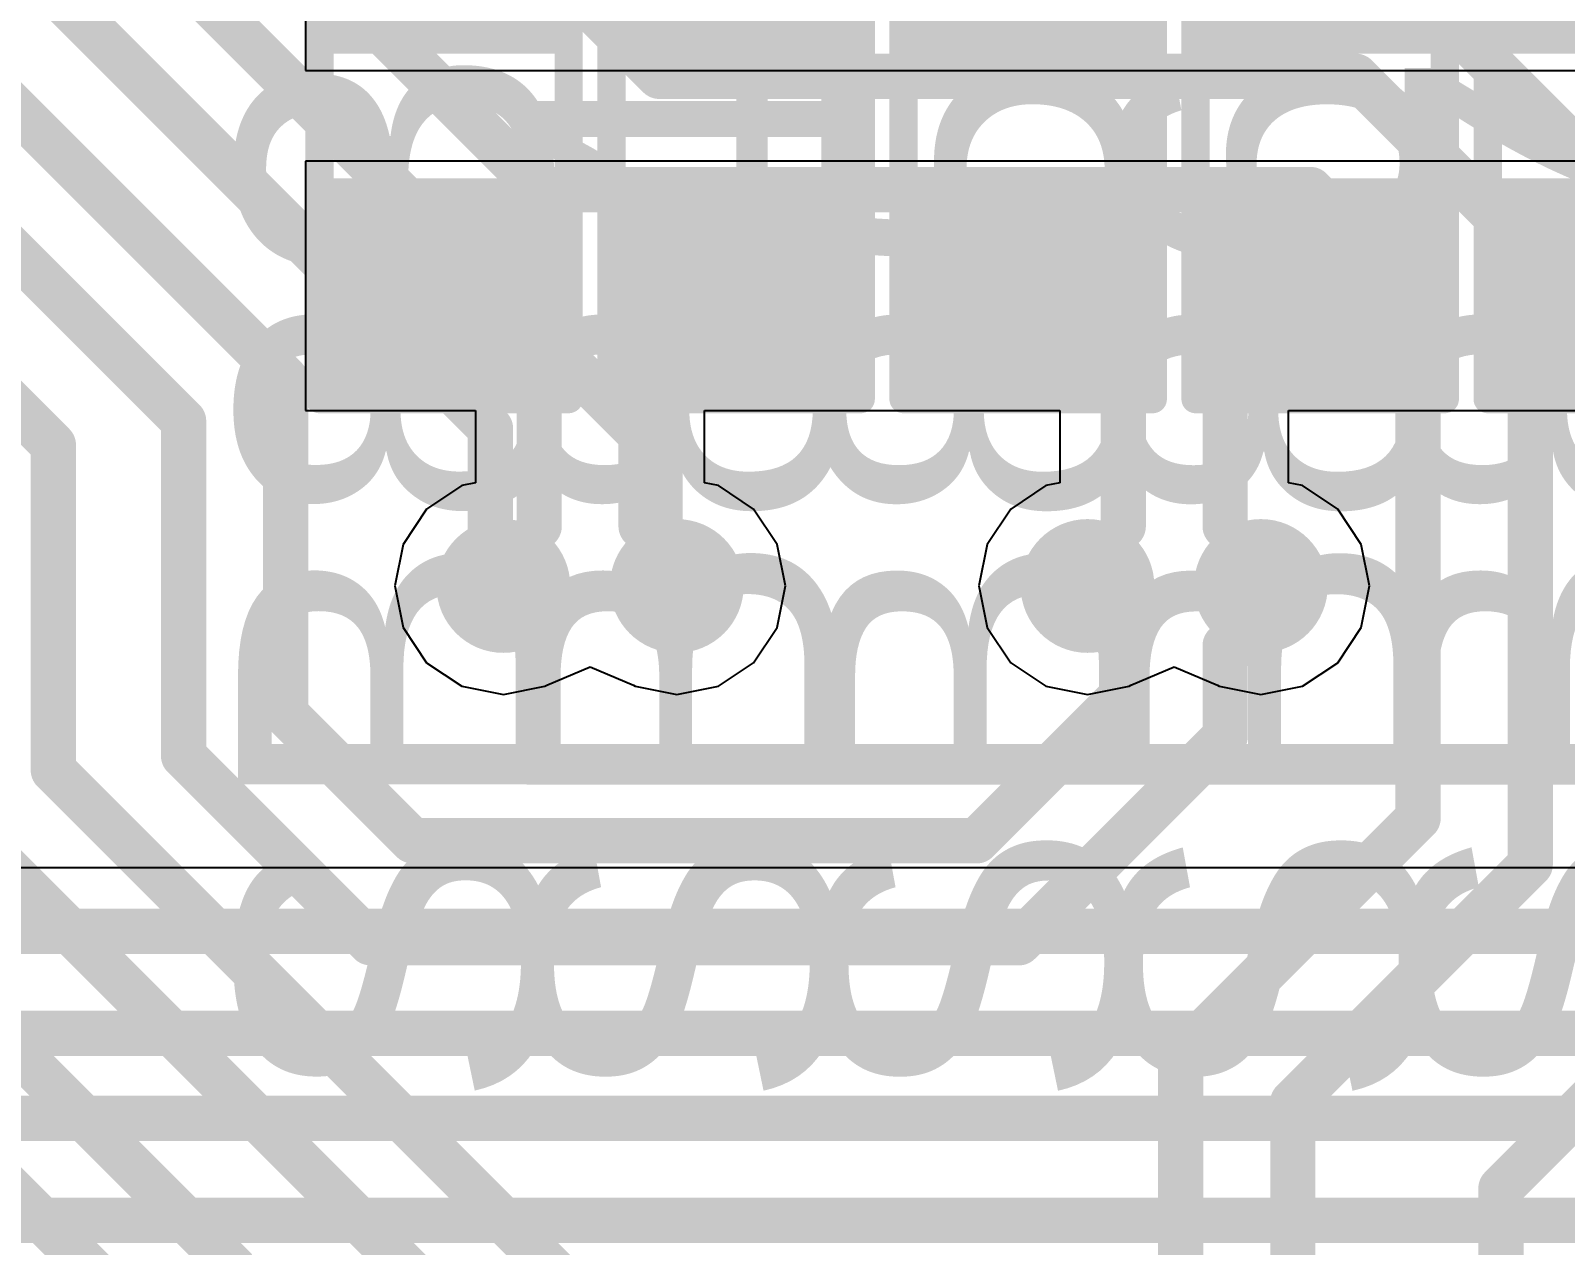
# Model space of a CAD drawing. Header units: millimetres. Extents: x -0.71 to 2.98, y -0.65 to 2.9.
# Drawn here: x 1.567 to 1.838, y 0.8566 to 1.0711 of the extents above; entities that cross this region are included whole.
import ezdxf

# ---------------------------------------------------------------- set-up
doc = ezdxf.new("R2010")
doc.units = ezdxf.units.MM
doc.header["$MEASUREMENT"] = 0
for name, color, linetype in [('BottomLayer', 5, 'Continuous'), ('BottomSolder', 6, 'Continuous'), ('Mechanical2', 216, 'Continuous'), ('TopLayer', 1, 'Continuous'), ('TopOverlay', 2, 'Continuous'), ('TopPaste', 8, 'Continuous'), ('TopSolder', 216, 'Continuous'), ('ViaHoleLayer', 16, 'Continuous')]:
    doc.layers.add(name, color=color, linetype=linetype)
doc.styles.add('Arial', font='', dxfattribs={"height": 0.2})
doc.styles.get('Arial').set_extended_font_data('Arial')

# ---------------------------------------------------------------- blocks, each defined once
blk = doc.blocks.new('SOLDER_BRIDGE_61')
at = {"layer": 'TopLayer'}
for points in [[(-0.045, -0.0175), (-0.045, 0.0175), (-0.015, 0.0175), (-0.015, -0.0175)], [(0.015, -0.0175), (0.015, 0.0175), (0.045, 0.0175), (0.045, -0.0175)]]:
    blk.add_hatch(color=1, dxfattribs=at).paths.add_polyline_path(points)
at = {"layer": 'TopPaste'}
for points in [[(-0.045, -0.0175), (-0.045, 0.0175), (-0.015, 0.0175), (-0.015, -0.0175)], [(0.015, -0.0175), (0.015, 0.0175), (0.045, 0.0175), (0.045, -0.0175)]]:
    blk.add_hatch(color=8, dxfattribs=at).paths.add_polyline_path(points)
at = {"layer": 'TopSolder'}
for points in [[(-0.049, -0.0215), (-0.049, 0.0215), (-0.011, 0.0215), (-0.011, -0.0215)], [(0.011, -0.0215), (0.011, 0.0215), (0.049, 0.0215), (0.049, -0.0215)]]:
    blk.add_hatch(color=216, dxfattribs=at).paths.add_polyline_path(points)
at = {"layer": 'TopOverlay', "const_width": 0.005}
for points in [[(-0.05, 0.022), (-0.05, -0.022)], [(-0.05, 0.022), (0.05, 0.022)], [(0.05, 0.022), (0.05, -0.022)], [(-0.05, -0.022), (0.05, -0.022)]]:
    blk.add_lwpolyline(points, dxfattribs=at)
at = {"layer": 'TopOverlay', "const_width": 0.0025}
for points in [[(-0.05125, 0.022, 1), (-0.04875, 0.022, 1)], [(-0.05125, 0.022, 1), (-0.04875, 0.022, 1)], [(0.04875, 0.022, 1), (0.05125, 0.022, 1)], [(0.04875, 0.022, 1), (0.05125, 0.022, 1)], [(-0.05125, -0.022, 1), (-0.04875, -0.022, 1)], [(-0.05125, -0.022, 1), (-0.04875, -0.022, 1)], [(0.04875, -0.022, 1), (0.05125, -0.022, 1)], [(0.04875, -0.022, 1), (0.05125, -0.022, 1)]]:
    blk.add_lwpolyline(points, format="xyb", close=True, dxfattribs=at)
blk = doc.blocks.new('SOLDER_BRIDGE_62')
at = {"layer": 'TopLayer'}
for points in [[(-0.045, -0.0175), (-0.045, 0.0175), (-0.015, 0.0175), (-0.015, -0.0175)], [(0.015, -0.0175), (0.015, 0.0175), (0.045, 0.0175), (0.045, -0.0175)]]:
    blk.add_hatch(color=1, dxfattribs=at).paths.add_polyline_path(points)
at = {"layer": 'TopPaste'}
for points in [[(-0.045, -0.0175), (-0.045, 0.0175), (-0.015, 0.0175), (-0.015, -0.0175)], [(0.015, -0.0175), (0.015, 0.0175), (0.045, 0.0175), (0.045, -0.0175)]]:
    blk.add_hatch(color=8, dxfattribs=at).paths.add_polyline_path(points)
at = {"layer": 'TopSolder'}
for points in [[(-0.049, -0.0215), (-0.049, 0.0215), (-0.011, 0.0215), (-0.011, -0.0215)], [(0.011, -0.0215), (0.011, 0.0215), (0.049, 0.0215), (0.049, -0.0215)]]:
    blk.add_hatch(color=216, dxfattribs=at).paths.add_polyline_path(points)
at = {"layer": 'TopOverlay', "const_width": 0.005}
for points in [[(-0.05, 0.022), (-0.05, -0.022)], [(-0.05, 0.022), (0.05, 0.022)], [(0.05, 0.022), (0.05, -0.022)], [(-0.05, -0.022), (0.05, -0.022)]]:
    blk.add_lwpolyline(points, dxfattribs=at)
at = {"layer": 'TopOverlay', "const_width": 0.0025}
for points in [[(-0.05125, 0.022, 1), (-0.04875, 0.022, 1)], [(-0.05125, 0.022, 1), (-0.04875, 0.022, 1)], [(0.04875, 0.022, 1), (0.05125, 0.022, 1)], [(0.04875, 0.022, 1), (0.05125, 0.022, 1)], [(-0.05125, -0.022, 1), (-0.04875, -0.022, 1)], [(-0.05125, -0.022, 1), (-0.04875, -0.022, 1)], [(0.04875, -0.022, 1), (0.05125, -0.022, 1)], [(0.04875, -0.022, 1), (0.05125, -0.022, 1)]]:
    blk.add_lwpolyline(points, format="xyb", close=True, dxfattribs=at)
blk = doc.blocks.new('SOLDER_BRIDGE_63')
at = {"layer": 'TopLayer'}
for points in [[(-0.045, -0.0175), (-0.045, 0.0175), (-0.015, 0.0175), (-0.015, -0.0175)], [(0.015, -0.0175), (0.015, 0.0175), (0.045, 0.0175), (0.045, -0.0175)]]:
    blk.add_hatch(color=1, dxfattribs=at).paths.add_polyline_path(points)
at = {"layer": 'TopPaste'}
for points in [[(-0.045, -0.0175), (-0.045, 0.0175), (-0.015, 0.0175), (-0.015, -0.0175)], [(0.015, -0.0175), (0.015, 0.0175), (0.045, 0.0175), (0.045, -0.0175)]]:
    blk.add_hatch(color=8, dxfattribs=at).paths.add_polyline_path(points)
at = {"layer": 'TopSolder'}
for points in [[(-0.049, -0.0215), (-0.049, 0.0215), (-0.011, 0.0215), (-0.011, -0.0215)], [(0.011, -0.0215), (0.011, 0.0215), (0.049, 0.0215), (0.049, -0.0215)]]:
    blk.add_hatch(color=216, dxfattribs=at).paths.add_polyline_path(points)
at = {"layer": 'TopOverlay', "const_width": 0.005}
for points in [[(-0.05, 0.022), (-0.05, -0.022)], [(-0.05, 0.022), (0.05, 0.022)], [(0.05, 0.022), (0.05, -0.022)], [(-0.05, -0.022), (0.05, -0.022)]]:
    blk.add_lwpolyline(points, dxfattribs=at)
at = {"layer": 'TopOverlay', "const_width": 0.0025}
for points in [[(-0.05125, 0.022, 1), (-0.04875, 0.022, 1)], [(-0.05125, 0.022, 1), (-0.04875, 0.022, 1)], [(0.04875, 0.022, 1), (0.05125, 0.022, 1)], [(0.04875, 0.022, 1), (0.05125, 0.022, 1)], [(-0.05125, -0.022, 1), (-0.04875, -0.022, 1)], [(-0.05125, -0.022, 1), (-0.04875, -0.022, 1)], [(0.04875, -0.022, 1), (0.05125, -0.022, 1)], [(0.04875, -0.022, 1), (0.05125, -0.022, 1)]]:
    blk.add_lwpolyline(points, format="xyb", close=True, dxfattribs=at)
blk = doc.blocks.new('SOLDER_BRIDGE_64')
at = {"layer": 'TopLayer'}
for points in [[(-0.045, -0.0175), (-0.045, 0.0175), (-0.015, 0.0175), (-0.015, -0.0175)], [(0.015, -0.0175), (0.015, 0.0175), (0.045, 0.0175), (0.045, -0.0175)]]:
    blk.add_hatch(color=1, dxfattribs=at).paths.add_polyline_path(points)
at = {"layer": 'TopPaste'}
for points in [[(-0.045, -0.0175), (-0.045, 0.0175), (-0.015, 0.0175), (-0.015, -0.0175)], [(0.015, -0.0175), (0.015, 0.0175), (0.045, 0.0175), (0.045, -0.0175)]]:
    blk.add_hatch(color=8, dxfattribs=at).paths.add_polyline_path(points)
at = {"layer": 'TopSolder'}
for points in [[(-0.049, -0.0215), (-0.049, 0.0215), (-0.011, 0.0215), (-0.011, -0.0215)], [(0.011, -0.0215), (0.011, 0.0215), (0.049, 0.0215), (0.049, -0.0215)]]:
    blk.add_hatch(color=216, dxfattribs=at).paths.add_polyline_path(points)
at = {"layer": 'TopOverlay', "const_width": 0.005}
for points in [[(-0.05, 0.022), (-0.05, -0.022)], [(-0.05, 0.022), (0.05, 0.022)], [(0.05, 0.022), (0.05, -0.022)], [(-0.05, -0.022), (0.05, -0.022)]]:
    blk.add_lwpolyline(points, dxfattribs=at)
at = {"layer": 'TopOverlay', "const_width": 0.0025}
for points in [[(-0.05125, 0.022, 1), (-0.04875, 0.022, 1)], [(-0.05125, 0.022, 1), (-0.04875, 0.022, 1)], [(0.04875, 0.022, 1), (0.05125, 0.022, 1)], [(0.04875, 0.022, 1), (0.05125, 0.022, 1)], [(-0.05125, -0.022, 1), (-0.04875, -0.022, 1)], [(-0.05125, -0.022, 1), (-0.04875, -0.022, 1)], [(0.04875, -0.022, 1), (0.05125, -0.022, 1)], [(0.04875, -0.022, 1), (0.05125, -0.022, 1)]]:
    blk.add_lwpolyline(points, format="xyb", close=True, dxfattribs=at)
blk = doc.blocks.new('SOLDER_BRIDGE_65')
at = {"layer": 'TopLayer'}
for points in [[(-0.045, -0.0175), (-0.045, 0.0175), (-0.015, 0.0175), (-0.015, -0.0175)], [(0.015, -0.0175), (0.015, 0.0175), (0.045, 0.0175), (0.045, -0.0175)]]:
    blk.add_hatch(color=1, dxfattribs=at).paths.add_polyline_path(points)
at = {"layer": 'TopPaste'}
for points in [[(-0.045, -0.0175), (-0.045, 0.0175), (-0.015, 0.0175), (-0.015, -0.0175)], [(0.015, -0.0175), (0.015, 0.0175), (0.045, 0.0175), (0.045, -0.0175)]]:
    blk.add_hatch(color=8, dxfattribs=at).paths.add_polyline_path(points)
at = {"layer": 'TopSolder'}
for points in [[(-0.049, -0.0215), (-0.049, 0.0215), (-0.011, 0.0215), (-0.011, -0.0215)], [(0.011, -0.0215), (0.011, 0.0215), (0.049, 0.0215), (0.049, -0.0215)]]:
    blk.add_hatch(color=216, dxfattribs=at).paths.add_polyline_path(points)
at = {"layer": 'TopOverlay', "const_width": 0.005}
for points in [[(-0.05, 0.022), (0.05, 0.022)], [(-0.05, 0.022), (-0.05, -0.022)], [(0.05, 0.022), (0.05, -0.022)], [(-0.05, -0.022), (0.05, -0.022)]]:
    blk.add_lwpolyline(points, dxfattribs=at)
at = {"layer": 'TopOverlay', "const_width": 0.0025}
for points in [[(-0.05125, 0.022, 1), (-0.04875, 0.022, 1)], [(-0.05125, 0.022, 1), (-0.04875, 0.022, 1)], [(0.04875, 0.022, 1), (0.05125, 0.022, 1)], [(0.04875, 0.022, 1), (0.05125, 0.022, 1)], [(-0.05125, -0.022, 1), (-0.04875, -0.022, 1)], [(-0.05125, -0.022, 1), (-0.04875, -0.022, 1)], [(0.04875, -0.022, 1), (0.05125, -0.022, 1)], [(0.04875, -0.022, 1), (0.05125, -0.022, 1)]]:
    blk.add_lwpolyline(points, format="xyb", close=True, dxfattribs=at)

msp = doc.modelspace()

# ---------------------------------------------------------------- hatches: boundary and pattern name
at = {"layer": 'BottomLayer'}
h = msp.add_hatch(color=5, dxfattribs=at)
edge = h.paths.add_edge_path()
edge.add_arc((1.65047, 0.973), 0.01181, 0, 360)
h = msp.add_hatch(color=5, dxfattribs=at)
edge = h.paths.add_edge_path()
edge.add_arc((1.6811, 0.973), 0.01181, 0, 360)
h = msp.add_hatch(color=5, dxfattribs=at)
edge = h.paths.add_edge_path()
edge.add_arc((1.75362, 0.973), 0.01181, 0, 360)
h = msp.add_hatch(color=5, dxfattribs=at)
edge = h.paths.add_edge_path()
edge.add_arc((1.78424, 0.973), 0.01181, 0, 360)
at = {"layer": 'BottomSolder'}
h = msp.add_hatch(color=6, dxfattribs=at)
edge = h.paths.add_edge_path()
edge.add_arc((1.65047, 0.973), 0.00791, 0, 360)
h = msp.add_hatch(color=6, dxfattribs=at)
edge = h.paths.add_edge_path()
edge.add_arc((1.6811, 0.973), 0.00791, 0, 360)
h = msp.add_hatch(color=6, dxfattribs=at)
edge = h.paths.add_edge_path()
edge.add_arc((1.75362, 0.973), 0.00791, 0, 360)
h = msp.add_hatch(color=6, dxfattribs=at)
edge = h.paths.add_edge_path()
edge.add_arc((1.78424, 0.973), 0.00791, 0, 360)
at = {"layer": 'TopLayer'}
h = msp.add_hatch(color=1, dxfattribs=at)
edge = h.paths.add_edge_path()
edge.add_arc((1.65047, 0.973), 0.01181, 0, 360)
h = msp.add_hatch(color=1, dxfattribs=at)
edge = h.paths.add_edge_path()
edge.add_arc((1.6811, 0.973), 0.01181, 0, 360)
h = msp.add_hatch(color=1, dxfattribs=at)
edge = h.paths.add_edge_path()
edge.add_arc((1.75362, 0.973), 0.01181, 0, 360)
h = msp.add_hatch(color=1, dxfattribs=at)
edge = h.paths.add_edge_path()
edge.add_arc((1.78424, 0.973), 0.01181, 0, 360)
at = {"layer": 'TopSolder'}
h = msp.add_hatch(color=216, dxfattribs=at)
edge = h.paths.add_edge_path()
edge.add_arc((1.65047, 0.973), 0.00791, 0, 360)
h = msp.add_hatch(color=216, dxfattribs=at)
edge = h.paths.add_edge_path()
edge.add_arc((1.6811, 0.973), 0.00791, 0, 360)
h = msp.add_hatch(color=216, dxfattribs=at)
edge = h.paths.add_edge_path()
edge.add_arc((1.75362, 0.973), 0.00791, 0, 360)
h = msp.add_hatch(color=216, dxfattribs=at)
edge = h.paths.add_edge_path()
edge.add_arc((1.78424, 0.973), 0.00791, 0, 360)
at = {"layer": 'ViaHoleLayer'}
h = msp.add_hatch(color=16, dxfattribs=at)
edge = h.paths.add_edge_path()
edge.add_arc((1.65047, 0.973), 0.00591, 0, 360)
h = msp.add_hatch(color=16, dxfattribs=at)
edge = h.paths.add_edge_path()
edge.add_arc((1.6811, 0.973), 0.00591, 0, 360)
h = msp.add_hatch(color=16, dxfattribs=at)
edge = h.paths.add_edge_path()
edge.add_arc((1.75362, 0.973), 0.00591, 0, 360)
h = msp.add_hatch(color=16, dxfattribs=at)
edge = h.paths.add_edge_path()
edge.add_arc((1.78424, 0.973), 0.00591, 0, 360)

# ---------------------------------------------------------------- linework, layer by layer
at = {"layer": 'BottomLayer', "const_width": 0.008}
for points in [[(1.505, 1.16946), (1.67811, 0.99635)], [(1.487, 1.162), (1.64819, 1.00081)], [(1.612, 1.129), (1.678, 1.063)], [(1.50558, 1.116), (1.612, 1.00958)], [(1.585, 1.115), (1.657, 1.043)], [(1.49812, 1.098), (1.594, 1.00212)], [(1.806, 1.084), (1.86857, 1.02143)], [(1.678, 1.063), (1.801, 1.063)], [(1.801, 1.063), (1.8318, 1.0322)], [(1.657, 1.043), (1.793, 1.043)], [(1.793, 1.043), (1.812, 1.024)], [(1.8318, 0.9238), (1.8318, 1.0322)], [(1.812, 0.932), (1.812, 1.024)], [(1.55558, 1.01331), (1.571, 0.99789)], [(1.612, 0.95046), (1.612, 1.00958)], [(1.594, 0.943), (1.594, 1.00212)], [(1.64819, 0.97529), (1.64819, 1.00081)], [(1.571, 0.94046), (1.571, 0.99789)], [(1.67811, 0.97599), (1.67811, 0.99635)], [(1.64819, 0.97529), (1.65047, 0.973)], [(1.67811, 0.97599), (1.6811, 0.973)], [(1.75362, 0.96877), (1.75362, 0.973)], [(1.78424, 0.96877), (1.78424, 0.973)], [(1.75362, 0.96877), (1.75993, 0.96246)], [(1.77793, 0.96246), (1.78424, 0.96877)], [(1.49114, 0.96431), (1.60331, 0.85215)], [(1.75993, 0.95388), (1.75993, 0.96246)], [(1.77793, 0.94642), (1.77793, 0.96246)], [(1.73405, 0.928), (1.75993, 0.95388)], [(1.612, 0.95046), (1.63446, 0.928)], [(1.48369, 0.94631), (1.58531, 0.84469)], [(1.74151, 0.91), (1.77793, 0.94642)], [(1.594, 0.943), (1.627, 0.91)], [(1.571, 0.94046), (1.69131, 0.82014)], [(1.553, 0.933), (1.67331, 0.81269)], [(1.77008, 0.89008), (1.812, 0.932)], [(1.63446, 0.928), (1.73405, 0.928)], [(1.78988, 0.88188), (1.8318, 0.9238)], [(1.627, 0.91), (1.74151, 0.91)], [(1.82664, 0.86664), (1.86857, 0.90857)], [(1.77008, 0.53408), (1.77008, 0.89008)], [(1.78988, 0.53188), (1.78988, 0.88188)], [(1.82664, 0.53964), (1.82664, 0.86664)]]:
    msp.add_lwpolyline(points, dxfattribs=at)
at = {"layer": 'BottomLayer', "const_width": 0.004}
for points in [[(1.676, 1.063, 1), (1.68, 1.063, 1)], [(1.676, 1.063, 1), (1.68, 1.063, 1)], [(1.799, 1.063, 1), (1.803, 1.063, 1)], [(1.799, 1.063, 1), (1.803, 1.063, 1)], [(1.655, 1.043, 1), (1.659, 1.043, 1)], [(1.655, 1.043, 1), (1.659, 1.043, 1)], [(1.791, 1.043, 1), (1.795, 1.043, 1)], [(1.791, 1.043, 1), (1.795, 1.043, 1)], [(1.8298, 1.0322, 1), (1.8338, 1.0322, 1)], [(1.8298, 1.0322, 1), (1.8338, 1.0322, 1)], [(1.81, 1.024, 1), (1.814, 1.024, 1)], [(1.81, 1.024, 1), (1.814, 1.024, 1)], [(1.61, 1.00958, 1), (1.614, 1.00958, 1)], [(1.61, 1.00958, 1), (1.614, 1.00958, 1)], [(1.592, 1.00212, 1), (1.596, 1.00212, 1)], [(1.592, 1.00212, 1), (1.596, 1.00212, 1)], [(1.64619, 1.00081, 1), (1.65019, 1.00081, 1)], [(1.64619, 1.00081, 1), (1.65019, 1.00081, 1)], [(1.569, 0.99789, 1), (1.573, 0.99789, 1)], [(1.569, 0.99789, 1), (1.573, 0.99789, 1)], [(1.67611, 0.99635, 1), (1.68011, 0.99635, 1)], [(1.67611, 0.99635, 1), (1.68011, 0.99635, 1)], [(1.64619, 0.97529, 1), (1.65019, 0.97529, 1)], [(1.64619, 0.97529, 1), (1.65019, 0.97529, 1)], [(1.67611, 0.97599, 1), (1.68011, 0.97599, 1)], [(1.67611, 0.97599, 1), (1.68011, 0.97599, 1)], [(1.64847, 0.973, 1), (1.65247, 0.973, 1)], [(1.6791, 0.973, 1), (1.6831, 0.973, 1)], [(1.75162, 0.973, 1), (1.75562, 0.973, 1)], [(1.78224, 0.973, 1), (1.78624, 0.973, 1)], [(1.75162, 0.96877, 1), (1.75562, 0.96877, 1)], [(1.75162, 0.96877, 1), (1.75562, 0.96877, 1)], [(1.78224, 0.96877, 1), (1.78624, 0.96877, 1)], [(1.78224, 0.96877, 1), (1.78624, 0.96877, 1)], [(1.75793, 0.96246, 1), (1.76193, 0.96246, 1)], [(1.75793, 0.96246, 1), (1.76193, 0.96246, 1)], [(1.77593, 0.96246, 1), (1.77993, 0.96246, 1)], [(1.77593, 0.96246, 1), (1.77993, 0.96246, 1)], [(1.75793, 0.95388, 1), (1.76193, 0.95388, 1)], [(1.75793, 0.95388, 1), (1.76193, 0.95388, 1)], [(1.61, 0.95046, 1), (1.614, 0.95046, 1)], [(1.61, 0.95046, 1), (1.614, 0.95046, 1)], [(1.77593, 0.94642, 1), (1.77993, 0.94642, 1)], [(1.77593, 0.94642, 1), (1.77993, 0.94642, 1)], [(1.592, 0.943, 1), (1.596, 0.943, 1)], [(1.592, 0.943, 1), (1.596, 0.943, 1)], [(1.569, 0.94046, 1), (1.573, 0.94046, 1)], [(1.569, 0.94046, 1), (1.573, 0.94046, 1)], [(1.81, 0.932, 1), (1.814, 0.932, 1)], [(1.81, 0.932, 1), (1.814, 0.932, 1)], [(1.63246, 0.928, 1), (1.63646, 0.928, 1)], [(1.63246, 0.928, 1), (1.63646, 0.928, 1)], [(1.73205, 0.928, 1), (1.73605, 0.928, 1)], [(1.73205, 0.928, 1), (1.73605, 0.928, 1)], [(1.8298, 0.9238, 1), (1.8338, 0.9238, 1)], [(1.8298, 0.9238, 1), (1.8338, 0.9238, 1)], [(1.625, 0.91, 1), (1.629, 0.91, 1)], [(1.625, 0.91, 1), (1.629, 0.91, 1)], [(1.73951, 0.91, 1), (1.74351, 0.91, 1)], [(1.73951, 0.91, 1), (1.74351, 0.91, 1)], [(1.76808, 0.89008, 1), (1.77208, 0.89008, 1)], [(1.76808, 0.89008, 1), (1.77208, 0.89008, 1)], [(1.78788, 0.88188, 1), (1.79188, 0.88188, 1)], [(1.78788, 0.88188, 1), (1.79188, 0.88188, 1)], [(1.82464, 0.86664, 1), (1.82864, 0.86664, 1)], [(1.82464, 0.86664, 1), (1.82864, 0.86664, 1)]]:
    msp.add_lwpolyline(points, format="xyb", close=True, dxfattribs=at)
at = {"layer": 'Mechanical2', "const_width": 0.01}
msp.add_lwpolyline([(2.97335, 1.12706, 1), (-0.56996, 1.12706, 1)], format="xyb", close=True, dxfattribs=at)
at = {"layer": 'TopLayer'}
for p, q in [((1.6155, 1.10032), (1.6155, 1.064)), ((1.6155, 1.064), (1.6645, 1.064)), ((1.6645, 1.064), (1.6645, 1.064)), ((1.6645, 1.064), (1.66707, 1.064)), ((1.66707, 1.064), (1.66707, 1.064)), ((1.66707, 1.064), (1.71607, 1.064)), ((1.71607, 1.064), (1.71607, 1.064)), ((1.71607, 1.064), (1.71864, 1.064)), ((1.71864, 1.064), (1.71864, 1.064)), ((1.71864, 1.064), (1.76021, 1.064)), ((1.76021, 1.064), (1.76764, 1.064)), ((1.76764, 1.064), (1.76764, 1.064)), ((1.76764, 1.064), (1.77021, 1.064)), ((1.77021, 1.064), (1.77021, 1.064)), ((1.77021, 1.064), (1.81921, 1.064)), ((1.81921, 1.064), (1.81921, 1.064)), ((1.81921, 1.064), (1.82179, 1.064)), ((1.82179, 1.064), (1.82179, 1.064)), ((1.82179, 1.064), (1.87079, 1.064)), ((1.6645, 1.048), (1.6155, 1.048)), ((1.6155, 1.048), (1.6155, 1.004)), ((1.66707, 1.048), (1.6645, 1.048)), ((1.6645, 1.048), (1.6645, 1.048)), ((1.70864, 1.048), (1.66707, 1.048)), ((1.66707, 1.048), (1.66707, 1.048)), ((1.71864, 1.048), (1.70864, 1.048)), ((1.72607, 1.048), (1.71864, 1.048)), ((1.76764, 1.048), (1.72607, 1.048)), ((1.77021, 1.048), (1.76764, 1.048)), ((1.76764, 1.048), (1.76764, 1.048)), ((1.81179, 1.048), (1.77021, 1.048)), ((1.77021, 1.048), (1.77021, 1.048)), ((1.82179, 1.048), (1.81179, 1.048)), ((1.82921, 1.048), (1.82179, 1.048)), ((1.87079, 1.048), (1.82921, 1.048)), ((1.6155, 1.004), (1.64557, 1.004)), ((1.64557, 1.004), (1.64557, 0.9912)), ((1.686, 0.9912), (1.686, 1.004)), ((1.686, 1.004), (1.71607, 1.004)), ((1.71607, 1.004), (1.72607, 1.004)), ((1.72607, 1.004), (1.74871, 1.004)), ((1.74871, 1.004), (1.74871, 0.9912)), ((1.78914, 0.9912), (1.78914, 1.004)), ((1.78914, 1.004), (1.81921, 1.004)), ((1.81921, 1.004), (1.82921, 1.004)), ((1.82921, 1.004), (1.85186, 1.004)), ((1.64314, 0.99072), (1.63691, 0.98656)), ((1.64557, 0.9912), (1.64314, 0.99072)), ((1.68844, 0.99072), (1.686, 0.9912)), ((1.69466, 0.98656), (1.68844, 0.99072)), ((1.74628, 0.99072), (1.74006, 0.98656)), ((1.74871, 0.9912), (1.74628, 0.99072)), ((1.79158, 0.99072), (1.78914, 0.9912)), ((1.7978, 0.98656), (1.79158, 0.99072)), ((1.63691, 0.98656), (1.63276, 0.98034)), ((1.69882, 0.98034), (1.69466, 0.98656)), ((1.74006, 0.98656), (1.7359, 0.98034)), ((1.80196, 0.98034), (1.7978, 0.98656)), ((1.63276, 0.98034), (1.6313, 0.973)), ((1.70028, 0.973), (1.69882, 0.98034)), ((1.7359, 0.98034), (1.73444, 0.973)), ((1.80342, 0.973), (1.80196, 0.98034)), ((1.6313, 0.973), (1.63276, 0.96566)), ((1.69882, 0.96566), (1.70028, 0.973)), ((1.73444, 0.973), (1.7359, 0.96566)), ((1.80196, 0.96566), (1.80342, 0.973)), ((1.63276, 0.96566), (1.63691, 0.95944)), ((1.69466, 0.95944), (1.69882, 0.96566)), ((1.7359, 0.96566), (1.74006, 0.95944)), ((1.7978, 0.95944), (1.80196, 0.96566)), ((1.63691, 0.95944), (1.64314, 0.95528)), ((1.68844, 0.95528), (1.69466, 0.95944)), ((1.74006, 0.95944), (1.74628, 0.95528)), ((1.79158, 0.95528), (1.7978, 0.95944)), ((1.65814, 0.9555), (1.66579, 0.9587)), ((1.66579, 0.9587), (1.67343, 0.9555)), ((1.76128, 0.9555), (1.76893, 0.9587)), ((1.76893, 0.9587), (1.77657, 0.9555)), ((1.64314, 0.95528), (1.65047, 0.95382)), ((1.65047, 0.95382), (1.65781, 0.95528)), ((1.65781, 0.95528), (1.65814, 0.9555)), ((1.67343, 0.9555), (1.67376, 0.95528)), ((1.67376, 0.95528), (1.6811, 0.95382)), ((1.6811, 0.95382), (1.68844, 0.95528)), ((1.74628, 0.95528), (1.75362, 0.95382)), ((1.75362, 0.95382), (1.76096, 0.95528)), ((1.76096, 0.95528), (1.76128, 0.9555)), ((1.77657, 0.9555), (1.7769, 0.95528)), ((1.7769, 0.95528), (1.78424, 0.95382)), ((1.78424, 0.95382), (1.79158, 0.95528)), ((1.91115, 0.92322), (1.46444, 0.92322))]:
    msp.add_line(p, q, dxfattribs=at)
at = {"layer": 'TopLayer', "const_width": 0.008}
for points in [[(1.64, 1.026), (1.6425, 1.026)], [(1.6425, 1.026), (1.65679, 1.01171)], [(1.67479, 1.01171), (1.68907, 1.026)], [(1.68907, 1.026), (1.69157, 1.026)], [(1.74314, 1.026), (1.74564, 1.026)], [(1.74564, 1.026), (1.75993, 1.01171)], [(1.77793, 1.01171), (1.79221, 1.026)], [(1.79221, 1.026), (1.79471, 1.026)], [(1.65679, 0.98354), (1.65679, 1.01171)], [(1.67479, 0.98354), (1.67479, 1.01171)], [(1.75993, 0.98354), (1.75993, 1.01171)], [(1.77793, 0.98354), (1.77793, 1.01171)], [(1.18869, 0.912), (2.19038, 0.912)], [(1.18123, 0.894), (2.18293, 0.894)], [(1.07346, 0.879), (2.12846, 0.879)], [(1.066, 0.861), (1.61607, 0.861)], [(1.61607, 0.861), (1.8092, 0.861)], [(1.8092, 0.861), (2.121, 0.861)]]:
    msp.add_lwpolyline(points, dxfattribs=at)
at = {"layer": 'TopLayer', "const_width": 0.004}
for points in [[(1.638, 1.026, 1), (1.642, 1.026, 1)], [(1.6405, 1.026, 1), (1.6445, 1.026, 1)], [(1.6405, 1.026, 1), (1.6445, 1.026, 1)], [(1.68707, 1.026, 1), (1.69107, 1.026, 1)], [(1.68707, 1.026, 1), (1.69107, 1.026, 1)], [(1.68957, 1.026, 1), (1.69357, 1.026, 1)], [(1.74114, 1.026, 1), (1.74514, 1.026, 1)], [(1.74364, 1.026, 1), (1.74764, 1.026, 1)], [(1.74364, 1.026, 1), (1.74764, 1.026, 1)], [(1.79021, 1.026, 1), (1.79421, 1.026, 1)], [(1.79021, 1.026, 1), (1.79421, 1.026, 1)], [(1.79271, 1.026, 1), (1.79671, 1.026, 1)], [(1.65479, 1.01171, 1), (1.65879, 1.01171, 1)], [(1.65479, 1.01171, 1), (1.65879, 1.01171, 1)], [(1.67279, 1.01171, 1), (1.67679, 1.01171, 1)], [(1.67279, 1.01171, 1), (1.67679, 1.01171, 1)], [(1.75793, 1.01171, 1), (1.76193, 1.01171, 1)], [(1.75793, 1.01171, 1), (1.76193, 1.01171, 1)], [(1.77593, 1.01171, 1), (1.77993, 1.01171, 1)], [(1.77593, 1.01171, 1), (1.77993, 1.01171, 1)], [(1.65479, 0.98354, 1), (1.65879, 0.98354, 1)], [(1.67279, 0.98354, 1), (1.67679, 0.98354, 1)], [(1.75793, 0.98354, 1), (1.76193, 0.98354, 1)], [(1.77593, 0.98354, 1), (1.77993, 0.98354, 1)], [(1.61407, 0.861, 1), (1.61807, 0.861, 1)], [(1.61407, 0.861, 1), (1.61807, 0.861, 1)], [(1.8072, 0.861, 1), (1.8112, 0.861, 1)], [(1.8072, 0.861, 1), (1.8112, 0.861, 1)]]:
    msp.add_lwpolyline(points, format="xyb", close=True, dxfattribs=at)

# ---------------------------------------------------------------- block references
at = {"rotation": 90}
for name, p in [('SOLDER_BRIDGE_65', (1.64, 1.056)), ('SOLDER_BRIDGE_64', (1.69157, 1.056)), ('SOLDER_BRIDGE_63', (1.74314, 1.056)), ('SOLDER_BRIDGE_62', (1.79471, 1.056)), ('SOLDER_BRIDGE_61', (1.84629, 1.056))]:
    msp.add_blockref(name, p, dxfattribs=at)

# ---------------------------------------------------------------- texts
at = {"layer": 'TopOverlay', "style": 'Arial'}
for s, p in [('SB84', (1.70961, 0.88038)), ('SB85', (1.76161, 0.88037)), ('SB83', (1.65861, 0.8804)), ('SB86', (1.81361, 0.88036)), ('SB87', (1.86461, 0.88038))]:
    msp.add_text(s, height=0.055, rotation=90, dxfattribs=at).set_placement(p)

doc.saveas('drawing.dxf')
